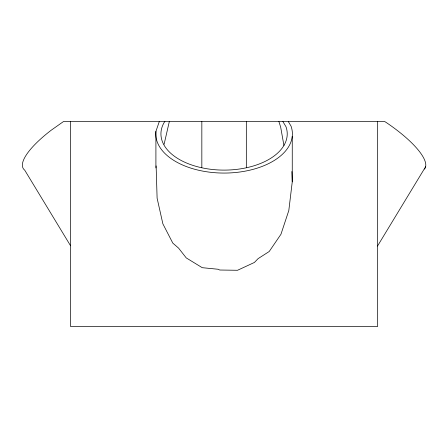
<?xml version="1.0" encoding="UTF-8"?>
<svg xmlns="http://www.w3.org/2000/svg" width="448" height="448" viewBox="0 0 448 448"><rect width="100%" height="100%" fill="white"/><g stroke="black" fill="none" stroke-linecap="round" stroke-linejoin="round"><path stroke-width="0.67" d="M292.253 136.377L292.253 181.838L288.809 210.521L280.946 234.282L269.214 251.502L258.093 258.636L254.402 262.461L237.53 270.278L219.733 270.021L218.142 269.259L202.238 267.686L186.234 257.897L178.595 248.13L172.805 243.113L162.87 223.821L157.108 198.19L156.122 165.906M164.108 144.278L169.327 121.531M155.91 167.955L155.91 131.393L159.298 121.531M377.513 246.07L425.6 166.762M164.914 121.531L164.254 122.304A63.146 36.215 0 0 0 220.063 170.033A63.146 36.215 0 0 0 285.992 126.756L282.878 121.531M70.577 245.79L24.696 170.128A68.314 19.589 -31.2 0 1 51.122 130.278L63.51 121.531L384.681 121.531L386.142 122.438A68.314 19.589 31.2 0 1 424.508 169.098M288.294 121.531L291.054 126.174A68.314 39.183 0 0 1 228.67 172.978A68.314 39.183 0 0 1 155.91 131.393M278.891 121.531L280.661 127.075L283.931 145.488M291.866 171.517L292.253 181.838M377.67 121.531L377.67 326.469L70.493 326.469L70.493 121.531M246.327 121.531L246.327 167.563M201.835 121.531L201.835 167.563"/></g></svg>
